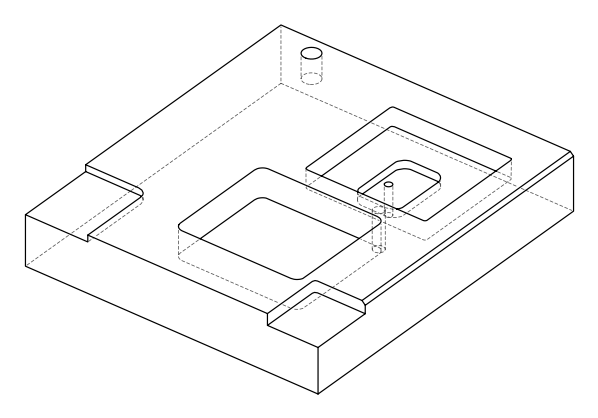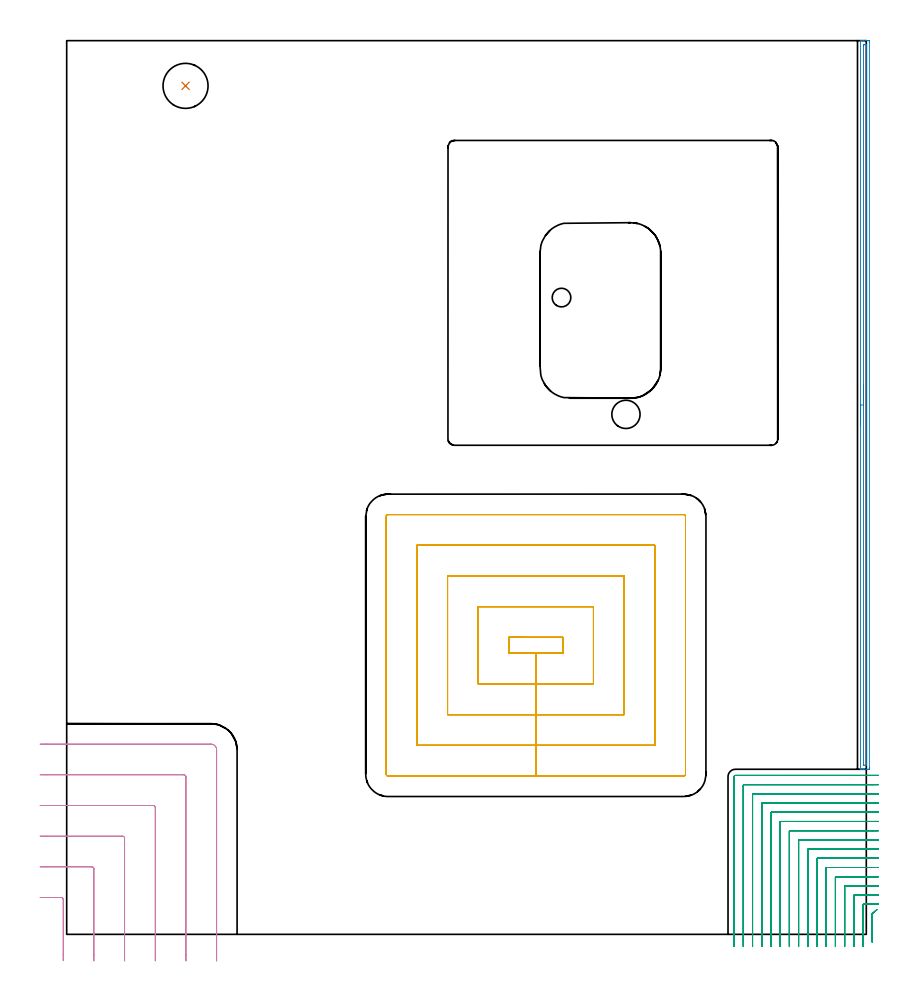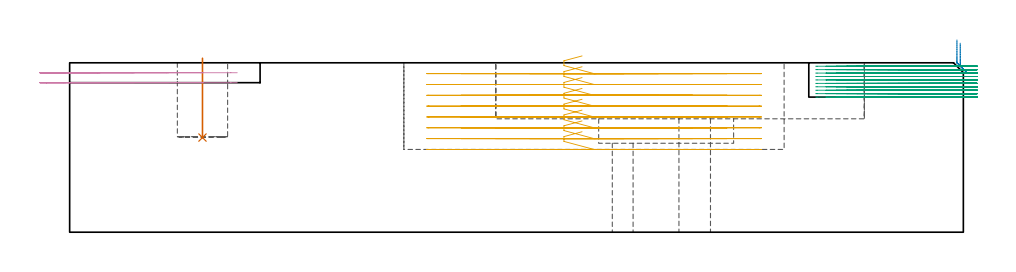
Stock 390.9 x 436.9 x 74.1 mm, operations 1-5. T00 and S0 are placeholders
(PLAN: 12 operations, 9 tool changes, 251.4 min)
(1 INDEXABLE_INSERT_DRILL_BLIND_HOLE_FROM_SOLID | STEP1POCKET | NXT0302_015 | 0.14 min | 12315 mm3)
(2 AREA_MILL | FG_CHAMFER_SURFACE | UGT0205_001 | 5.87 min | 3319 mm3)
(3 MILL_CORNER_NOTCH_RECTANGULAR | CORNER_NOTCH_RECTANGULAR | NXT0201_008 | Follow Part, ap 1.5, ae 75% | 31.2 min | 81769 mm3)
(4 MILL_CORNER_NOTCH_RECTANGULAR_1 | CORNER_NOTCH_RECTANGULAR_1 | UGT0201_094 | Follow Part, ap 5, ae 75% | 3.08 min | 74343 mm3)
(5 MILL_RECTANGULAR_POCKET | POCKET_RECTANGULAR_STRAIGHT | UGT0201_094 | Follow Part, ap 5, ae 75% | 26.62 min | 927743 mm3)
(6 MILL_RECTANGULAR_POCKET_1 | POCKET_RECTANGULAR_STRAIGHT_1 | NXT0201_008 | Follow Part, ap 1.5, ae 75% | 182.38 min | 588389 mm3)
(7 MILL_RECTANGULAR_POCKET_2 | POCKET_RECTANGULAR_STRAIGHT_2 | UGT0201_109 | Follow Part, ap 6.35, ae 75% | 1.42 min | 52169 mm3)
(8 SPOT_DRILL | STEP1HOLE | NXT0321_9005460120000 | 0.04 min | 45 mm3)
(9 SPOT_DRILL_1 | STEP1HOLE_1 | NXT0321_9005460120000 | 0.04 min | 7 mm3)
(10 DRILL_THROUGH_HOLE_INTO_CENTER | STEP1HOLE | NXT0301_055 | 0.23 min | 2705 mm3)
(11 DRILL_TO_ENLARGE_THROUGH_HOLE | STEP1HOLE | NXT0301_103 | 0.23 min | 4685 mm3)
(12 DRILL_THROUGH_HOLE_INTO_CENTER_1 | STEP1HOLE_1 | NXT0301_062 | 0.18 min | 2503 mm3)
(TOOL NXT0302_015 | Index. Insert Drill 22mm [880-D2200L25-03] | D22 PA176 FL66 Z2)
(TOOL UGT0205_001 | Chamfer Mill 20 x 3 x 45 deg. | D20 FL50 Z2)
(TOOL NXT0201_008 | ENDMILL 6mm [2P460-0600-NA 1630] | D6 FL26 Z6)
(TOOL UGT0201_094 | End mill 20 mm | D20 FL38 Z4)
(TOOL UGT0201_109 | End Mill 25.4 mm | D25.4 FL25 Z2)
(TOOL NXT0321_9005460120000 | NC Spot Drill, 142deg, 12mm, Carbide, Uncoated | D12 PA142 FL30 Z2)
(TOOL NXT0301_055 | Carbide Drill 8.4mm [860.1-0840-042A1-MM 2214] | D8.4 PA140 FL61 Z2)
(TOOL NXT0301_103 | Carbide Drill 13.8mm [860.1-1380-062A1-MM 2214] | D13.8 PA140 FL77 Z2)
(TOOL NXT0301_062 | Carbide Drill 9.1mm [860.1-0910-027A1-MM 2214] | D9.1 PA140 FL47 Z2)
(OP 1 INDEXABLE_INSERT_DRILL_BLIND_HOLE_FROM_SOLID)
G17 G21 G94 G90
T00 M6
G54
G17 G0 G90 X58.1 Y414.8 S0 M3
G43 Z84.1 H1
G94 G81 G98 Z41.4 F250. R76.1
G80
M5
M2
(OP 2 AREA_MILL)
G17 G21 G94 G90
T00 M6
G54
G17 G0 G90 X388.1 Y248.8 S1061 M3
G43 Z84.1 H0
G94 G1 Y248.838 Z83.228 F250.
Y248.952 Z82.363
Y249.141 Z81.512
Y249.403 Z80.68
Y249.737 Z79.874
Y250.14 Z79.1
Y250.608 Z78.364
Y251.14 Z77.672
Y251.729 Z77.029
Y252.372 Z76.44
Y253.064 Z75.908
Y253.8 Z75.44
Y254.574 Z75.037
Y255.38 Z74.703
Y256.212 Z74.441
Y257.064 Z74.252
Y257.928 Z74.138
Y258.8 Z74.1
Y436.719
X388.102 Y436.89 Z74.089
X388.258 Y436.898 Z73.935
X388.42 Y436.9 Z73.78
X388.662 Z73.537
X389.373 Z72.822
X390.605 Z71.592
X391.127 Z71.067
X391.744 Z70.452
X392.005 Y436.897 Z70.191
X392.392 Y436.89 Z69.804
X392.396 Y436.671 Z69.801
X392.4 Y436.272 Z69.8
X392.399 Y81.328 Z69.801
X392.396 Y80.929
X392.392 Y80.71 Z69.804
X392.005 Y80.7 Z70.191
X391.744 Z70.452
X391.127 Z71.067
X389.728 Z72.468
X389.373 Z72.822
X388.42 Z73.78
X388.258 Y80.702 Z73.934
X388.102 Y80.71 Z74.089
X388.1 Y80.881 Z74.1
Y258.8
X389.514 Z72.686
Y434.339
X389.516 Y434.484 Z72.684
X389.521 Y434.857 Z72.679
X389.529 Y434.89 Z72.671
X389.597 Y434.895 Z72.603
X389.706 Y434.899 Z72.494
X389.842 Y434.9 Z72.358
X390.719 Z71.481
X390.913 Y434.898 Z71.287
X390.948 Y434.895 Z71.252
X390.979 Y434.89 Z71.221
X390.981 Y434.844 Z71.219
X390.985 Y434.629 Z71.215
Y83.261
X390.984 Y83.116 Z71.216
X390.979 Y82.743 Z71.221
X390.971 Y82.71 Z71.229
X390.903 Y82.705 Z71.297
X390.794 Y82.701 Z71.406
X390.658 Y82.7 Z71.542
X389.781 Z72.419
X389.587 Y82.702 Z72.613
X389.552 Y82.705 Z72.648
X389.521 Y82.71 Z72.679
X389.519 Y82.756 Z72.681
X389.515 Y82.971 Z72.685
X389.514 Y258.8 Z72.686
Y259.672 Z72.724
Y260.536 Z72.838
Y261.388 Z73.027
Y262.22 Z73.289
Y263.026 Z73.623
Y263.8 Z74.026
Y264.536 Z74.494
Y265.228 Z75.025
Y265.871 Z75.615
Y266.46 Z76.258
Y266.992 Z76.95
Y267.46 Z77.686
Y267.863 Z78.46
Y268.197 Z79.266
Y268.459 Z80.098
Y268.648 Z80.949
Y268.762 Z81.814
Y268.8 Z82.686
G0 Z84.1
M5
M2
(OP 3 MILL_CORNER_NOTCH_RECTANGULAR)
G17 G21 G94 G90
T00 M6
G54
G17 G0 G90 X396.136 Y12.124 S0 M3
G43 Z84.1 H1
Z72.6
G94 G1 X393.9 Y10.125 F250.
G3 X393.8 Y9.906 R0.3 F500.
G1 Y-0.768
Y-3.768 F250.
G0 Z84.1
X396.9 Y14.709
Z72.6
G1 X393.9 Y14.7
X393.722 F500.
X389.596
G3 X389.3 Y14.404 R0.3
G1 Y-3.
Y-6. F250.
G0 Z84.1
X396.9 Y19.209
Z72.6
G1 X393.9 Y19.2
X393.722 F500.
X385.096
G3 X384.8 Y18.904 R0.3
G1 Y-3.
Y-6. F250.
G0 Z84.1
X396.9 Y23.71
Z72.6
G1 X393.9 Y23.7
X393.722 F500.
X380.596
G3 X380.3 Y23.404 R0.3
G1 Y-3.
Y-6. F250.
G0 Z84.1
X396.9 Y28.211
Z72.6
G1 X393.9 Y28.2
X393.722 F500.
X376.096
G3 X375.8 Y27.904 R0.3
G1 Y-3.
Y-6. F250.
G0 Z84.1
X396.9 Y32.712
Z72.6
G1 X393.9 Y32.7
X393.722 F500.
X371.596
G3 X371.3 Y32.404 R0.3
G1 Y-3.
Y-6. F250.
G0 Z84.1
X396.9 Y37.214
Z72.6
G1 X393.9 Y37.2
X393.722 F500.
X367.096
G3 X366.8 Y36.904 R0.3
G1 Y-3.
Y-6. F250.
G0 Z84.1
X396.9 Y41.715
Z72.6
G1 X393.9 Y41.7
X393.722 F500.
X362.596
G3 X362.3 Y41.404 R0.3
G1 Y-3.
Y-6. F250.
G0 Z84.1
X396.9 Y46.217
Z72.6
G1 X393.9 Y46.201
X393.722 Y46.2 F500.
X358.097
G3 X357.8 Y45.903 R0.3
G1 Y-3.
Y-6. F250.
G0 Z84.1
X396.9 Y50.72
Z72.6
G1 X393.9 Y50.701
X393.722 Y50.7 F500.
X353.597
G3 X353.3 Y50.403 R0.3
G1 Y-3.
Y-6. F250.
G0 Z84.1
X396.9 Y55.224
Z72.6
G1 X393.9 Y55.201
X393.722 Y55.2 F500.
X349.097
G3 X348.8 Y54.903 R0.3
G1 Y-3.
Y-6. F250.
G0 Z84.1
X396.9 Y59.731
Z72.6
G1 X393.9 Y59.701
X393.722 Y59.7 F500.
X344.597
G3 X344.3 Y59.403 R0.3
G1 Y-3.
Y-6. F250.
G0 Z84.1
X396.9 Y64.241
Z72.6
G1 X393.9 Y64.201
X393.722 Y64.2 F500.
X340.097
G3 X339.8 Y63.903 R0.3
G1 Y-3.
Y-6. F250.
G0 Z84.1
X396.899 Y68.761
Z72.6
G1 X393.9 Y68.702
X393.722 Y68.7 F500.
X335.597
G3 X335.3 Y68.403 R0.3
G1 Y-3.
Y-6. F250.
G0 Z84.1
X396.898 Y73.322
Z72.6
G1 X393.9 Y73.204
X393.722 Y73.2 F500.
X331.097
G3 X330.8 Y72.903 R0.3
G1 Y-3.
Y-6. F250.
G0 Z84.1
X396.722 Y77.7
Z72.6
G1 X393.722
X326.9 F500.
G3 X326.3 Y77.1 R0.6
G1 Y-3.
Y-6. F250.
G0 Z84.1
X396.136 Y12.124
Z71.1
G1 X393.9 Y10.124
G3 X393.8 Y9.905 R0.3 F500.
G1 Y-0.768
Y-3.768 F250.
G0 Z84.1
X396.9 Y14.7
Z71.1
G1 X393.9
X389.596 F500.
G3 X389.3 Y14.404 R0.3
G1 Y-3.
Y-6. F250.
G0 Z84.1
X396.9 Y19.2
Z71.1
G1 X393.9
X385.096 F500.
G3 X384.8 Y18.904 R0.3
G1 Y-3.
Y-6. F250.
G0 Z84.1
X396.9 Y23.7
Z71.1
G1 X393.9
X380.596 F500.
G3 X380.3 Y23.404 R0.3
G1 Y-3.
Y-6. F250.
G0 Z84.1
X396.9 Y28.2
Z71.1
G1 X393.9
X376.096 F500.
G3 X375.8 Y27.904 R0.3
G1 Y-3.
Y-6. F250.
G0 Z84.1
X396.9 Y32.7
Z71.1
G1 X393.9
X371.596 F500.
G3 X371.3 Y32.404 R0.3
G1 Y-3.
Y-6. F250.
G0 Z84.1
X396.9 Y37.2
Z71.1
G1 X393.9
X367.096 F500.
G3 X366.8 Y36.904 R0.3
G1 Y-3.
Y-6. F250.
G0 Z84.1
X396.9 Y41.7
Z71.1
G1 X393.9
X362.596 F500.
G3 X362.3 Y41.404 R0.3
G1 Y-3.
Y-6. F250.
G0 Z84.1
X396.9 Y46.2
Z71.1
G1 X393.9
X358.097 F500.
G3 X357.8 Y45.903 R0.3
G1 Y-3.
Y-6. F250.
G0 Z84.1
X396.9 Y50.7
Z71.1
G1 X393.9
X353.597 F500.
G3 X353.3 Y50.403 R0.3
G1 Y-3.
Y-6. F250.
G0 Z84.1
X396.9 Y55.2
Z71.1
G1 X393.9
X349.097 F500.
G3 X348.8 Y54.903 R0.3
G1 Y-3.
Y-6. F250.
G0 Z84.1
X396.9 Y59.7
Z71.1
G1 X393.9
X344.597 F500.
G3 X344.3 Y59.403 R0.3
G1 Y-3.
Y-6. F250.
G0 Z84.1
X396.9 Y64.2
Z71.1
G1 X393.9
X340.097 F500.
G3 X339.8 Y63.903 R0.3
G1 Y-3.
Y-6. F250.
G0 Z84.1
X396.9 Y68.7
Z71.1
G1 X393.9
X335.597 F500.
G3 X335.3 Y68.403 R0.3
G1 Y-3.
Y-6. F250.
G0 Z84.1
X396.9 Y73.2
Z71.1
G1 X393.9
X331.097 F500.
G3 X330.8 Y72.903 R0.3
G1 Y-3.
Y-6. F250.
G0 Z84.1
X396.9 Y77.7
Z71.1
G1 X393.9
X326.9 F500.
G3 X326.3 Y77.1 R0.6
G1 Y-3.
Y-6. F250.
G0 Z84.1
X396.136 Y12.124
Z69.6
G1 X393.9 Y10.124
G3 X393.8 Y9.905 R0.3 F500.
G1 Y-0.768
Y-3.768 F250.
G0 Z84.1
X396.9 Y14.7
Z69.6
G1 X393.9
X389.596 F500.
G3 X389.3 Y14.404 R0.3
G1 Y-3.
Y-6. F250.
G0 Z84.1
X396.9 Y19.2
Z69.6
G1 X393.9
X385.096 F500.
G3 X384.8 Y18.904 R0.3
G1 Y-3.
Y-6. F250.
G0 Z84.1
X396.9 Y23.7
Z69.6
G1 X393.9
X380.596 F500.
G3 X380.3 Y23.404 R0.3
G1 Y-3.
Y-6. F250.
G0 Z84.1
X396.9 Y28.2
Z69.6
G1 X393.9
X376.096 F500.
G3 X375.8 Y27.904 R0.3
G1 Y-3.
Y-6. F250.
G0 Z84.1
X396.9 Y32.7
Z69.6
G1 X393.9
X371.596 F500.
G3 X371.3 Y32.404 R0.3
G1 Y-3.
Y-6. F250.
G0 Z84.1
X396.9 Y37.2
Z69.6
G1 X393.9
X367.096 F500.
G3 X366.8 Y36.904 R0.3
G1 Y-3.
Y-6. F250.
G0 Z84.1
X396.9 Y41.7
Z69.6
G1 X393.9
X362.596 F500.
G3 X362.3 Y41.404 R0.3
G1 Y-3.
Y-6. F250.
G0 Z84.1
X396.9 Y46.2
Z69.6
G1 X393.9
X358.097 F500.
G3 X357.8 Y45.903 R0.3
G1 Y-3.
Y-6. F250.
G0 Z84.1
X396.9 Y50.7
Z69.6
G1 X393.9
X353.597 F500.
G3 X353.3 Y50.403 R0.3
G1 Y-3.
Y-6. F250.
G0 Z84.1
X396.9 Y55.2
Z69.6
G1 X393.9
X349.097 F500.
G3 X348.8 Y54.903 R0.3
G1 Y-3.
Y-6. F250.
G0 Z84.1
X396.9 Y59.7
Z69.6
G1 X393.9
X344.597 F500.
G3 X344.3 Y59.403 R0.3
G1 Y-3.
Y-6. F250.
G0 Z84.1
X396.9 Y64.2
Z69.6
G1 X393.9
X340.097 F500.
G3 X339.8 Y63.903 R0.3
G1 Y-3.
Y-6. F250.
G0 Z84.1
X396.9 Y68.7
Z69.6
G1 X393.9
X335.597 F500.
G3 X335.3 Y68.403 R0.3
G1 Y-3.
Y-6. F250.
G0 Z84.1
X396.9 Y73.2
Z69.6
G1 X393.9
X331.097 F500.
G3 X330.8 Y72.903 R0.3
G1 Y-3.
Y-6. F250.
G0 Z84.1
X396.9 Y77.7
Z69.6
G1 X393.9
X326.9 F500.
G3 X326.3 Y77.1 R0.6
G1 Y-3.
Y-6. F250.
G0 Z84.1
X396.136 Y12.124
Z68.1
G1 X393.9 Y10.124
G3 X393.8 Y9.905 R0.3 F500.
G1 Y-0.768
Y-3.768 F250.
G0 Z84.1
X396.9 Y14.7
Z68.1
G1 X393.9
X389.596 F500.
G3 X389.3 Y14.404 R0.3
G1 Y-3.
Y-6. F250.
G0 Z84.1
X396.9 Y19.2
Z68.1
G1 X393.9
X385.096 F500.
G3 X384.8 Y18.904 R0.3
G1 Y-3.
Y-6. F250.
G0 Z84.1
X396.9 Y23.7
Z68.1
G1 X393.9
X380.596 F500.
G3 X380.3 Y23.404 R0.3
G1 Y-3.
Y-6. F250.
G0 Z84.1
X396.9 Y28.2
Z68.1
G1 X393.9
X376.096 F500.
G3 X375.8 Y27.904 R0.3
G1 Y-3.
Y-6. F250.
G0 Z84.1
X396.9 Y32.7
Z68.1
G1 X393.9
X371.596 F500.
G3 X371.3 Y32.404 R0.3
G1 Y-3.
Y-6. F250.
G0 Z84.1
X396.9 Y37.2
Z68.1
G1 X393.9
X367.096 F500.
G3 X366.8 Y36.904 R0.3
G1 Y-3.
Y-6. F250.
G0 Z84.1
X396.9 Y41.7
Z68.1
G1 X393.9
X362.596 F500.
G3 X362.3 Y41.404 R0.3
G1 Y-3.
Y-6. F250.
G0 Z84.1
X396.9 Y46.2
Z68.1
G1 X393.9
X358.097 F500.
G3 X357.8 Y45.903 R0.3
G1 Y-3.
Y-6. F250.
G0 Z84.1
X396.9 Y50.7
Z68.1
G1 X393.9
X353.597 F500.
G3 X353.3 Y50.403 R0.3
G1 Y-3.
Y-6. F250.
G0 Z84.1
X396.9 Y55.2
Z68.1
G1 X393.9
X349.097 F500.
G3 X348.8 Y54.903 R0.3
G1 Y-3.
Y-6. F250.
G0 Z84.1
X396.9 Y59.7
Z68.1
G1 X393.9
X344.597 F500.
G3 X344.3 Y59.403 R0.3
G1 Y-3.
Y-6. F250.
G0 Z84.1
X396.9 Y64.2
Z68.1
G1 X393.9
X340.097 F500.
G3 X339.8 Y63.903 R0.3
G1 Y-3.
Y-6. F250.
G0 Z84.1
X396.9 Y68.7
Z68.1
G1 X393.9
X335.597 F500.
G3 X335.3 Y68.403 R0.3
G1 Y-3.
Y-6. F250.
G0 Z84.1
X396.9 Y73.2
Z68.1
G1 X393.9
X331.097 F500.
G3 X330.8 Y72.903 R0.3
G1 Y-3.
Y-6. F250.
G0 Z84.1
X396.9 Y77.7
Z68.1
G1 X393.9
X326.9 F500.
G3 X326.3 Y77.1 R0.6
G1 Y-3.
Y-6. F250.
G0 Z84.1
X396.136 Y12.124
Z66.6
G1 X393.9 Y10.124
G3 X393.8 Y9.905 R0.3 F500.
G1 Y-0.768
Y-3.768 F250.
G0 Z84.1
X396.9 Y14.7
Z66.6
G1 X393.9
X389.596 F500.
G3 X389.3 Y14.404 R0.3
G1 Y-3.
Y-6. F250.
G0 Z84.1
X396.9 Y19.2
Z66.6
G1 X393.9
X385.096 F500.
G3 X384.8 Y18.904 R0.3
G1 Y-3.
Y-6. F250.
G0 Z84.1
X396.9 Y23.7
Z66.6
G1 X393.9
X380.596 F500.
G3 X380.3 Y23.404 R0.3
G1 Y-3.
Y-6. F250.
G0 Z84.1
X396.9 Y28.2
Z66.6
G1 X393.9
X376.096 F500.
G3 X375.8 Y27.904 R0.3
G1 Y-3.
Y-6. F250.
G0 Z84.1
X396.9 Y32.7
Z66.6
G1 X393.9
X371.596 F500.
G3 X371.3 Y32.404 R0.3
G1 Y-3.
Y-6. F250.
G0 Z84.1
X396.9 Y37.2
Z66.6
G1 X393.9
X367.096 F500.
G3 X366.8 Y36.904 R0.3
G1 Y-3.
Y-6. F250.
G0 Z84.1
X396.9 Y41.7
Z66.6
G1 X393.9
X362.596 F500.
G3 X362.3 Y41.404 R0.3
G1 Y-3.
Y-6. F250.
G0 Z84.1
X396.9 Y46.2
Z66.6
G1 X393.9
X358.097 F500.
G3 X357.8 Y45.903 R0.3
G1 Y-3.
Y-6. F250.
G0 Z84.1
X396.9 Y50.7
Z66.6
G1 X393.9
X353.597 F500.
G3 X353.3 Y50.403 R0.3
G1 Y-3.
Y-6. F250.
G0 Z84.1
X396.9 Y55.2
Z66.6
G1 X393.9
X349.097 F500.
G3 X348.8 Y54.903 R0.3
G1 Y-3.
Y-6. F250.
G0 Z84.1
X396.9 Y59.7
Z66.6
G1 X393.9
X344.597 F500.
G3 X344.3 Y59.403 R0.3
G1 Y-3.
Y-6. F250.
G0 Z84.1
X396.9 Y64.2
Z66.6
G1 X393.9
X340.097 F500.
G3 X339.8 Y63.903 R0.3
G1 Y-3.
Y-6. F250.
G0 Z84.1
X396.9 Y68.7
Z66.6
G1 X393.9
X335.597 F500.
G3 X335.3 Y68.403 R0.3
G1 Y-3.
Y-6. F250.
G0 Z84.1
X396.9 Y73.2
Z66.6
G1 X393.9
X331.097 F500.
G3 X330.8 Y72.903 R0.3
G1 Y-3.
Y-6. F250.
G0 Z84.1
X396.9 Y77.7
Z66.6
G1 X393.9
X326.9 F500.
G3 X326.3 Y77.1 R0.6
G1 Y-3.
Y-6. F250.
G0 Z84.1
X396.136 Y12.124
Z65.1
G1 X393.9 Y10.124
G3 X393.8 Y9.905 R0.3 F500.
G1 Y-0.768
Y-3.768 F250.
G0 Z84.1
X396.9 Y14.7
Z65.1
G1 X393.9
X389.596 F500.
G3 X389.3 Y14.404 R0.3
G1 Y-3.
Y-6. F250.
G0 Z84.1
X396.9 Y19.2
Z65.1
G1 X393.9
X385.096 F500.
G3 X384.8 Y18.904 R0.3
G1 Y-3.
Y-6. F250.
G0 Z84.1
X396.9 Y23.7
Z65.1
G1 X393.9
X380.596 F500.
G3 X380.3 Y23.404 R0.3
G1 Y-3.
Y-6. F250.
G0 Z84.1
X396.9 Y28.2
Z65.1
G1 X393.9
X376.096 F500.
G3 X375.8 Y27.904 R0.3
G1 Y-3.
Y-6. F250.
G0 Z84.1
X396.9 Y32.7
Z65.1
G1 X393.9
X371.596 F500.
G3 X371.3 Y32.404 R0.3
G1 Y-3.
Y-6. F250.
G0 Z84.1
X396.9 Y37.2
Z65.1
G1 X393.9
X367.096 F500.
G3 X366.8 Y36.904 R0.3
G1 Y-3.
Y-6. F250.
G0 Z84.1
X396.9 Y41.7
Z65.1
G1 X393.9
X362.596 F500.
G3 X362.3 Y41.404 R0.3
G1 Y-3.
Y-6. F250.
G0 Z84.1
X396.9 Y46.2
Z65.1
G1 X393.9
X358.097 F500.
G3 X357.8 Y45.903 R0.3
G1 Y-3.
Y-6. F250.
G0 Z84.1
X396.9 Y50.7
Z65.1
G1 X393.9
X353.597 F500.
G3 X353.3 Y50.403 R0.3
G1 Y-3.
Y-6. F250.
G0 Z84.1
X396.9 Y55.2
Z65.1
G1 X393.9
X349.097 F500.
G3 X348.8 Y54.903 R0.3
G1 Y-3.
Y-6. F250.
G0 Z84.1
X396.9 Y59.7
Z65.1
G1 X393.9
X344.597 F500.
G3 X344.3 Y59.403 R0.3
G1 Y-3.
Y-6. F250.
G0 Z84.1
X396.9 Y64.2
Z65.1
G1 X393.9
X340.097 F500.
G3 X339.8 Y63.903 R0.3
G1 Y-3.
Y-6. F250.
G0 Z84.1
X396.9 Y68.7
Z65.1
G1 X393.9
X335.597 F500.
G3 X335.3 Y68.403 R0.3
G1 Y-3.
Y-6. F250.
G0 Z84.1
X396.9 Y73.2
Z65.1
G1 X393.9
X331.097 F500.
G3 X330.8 Y72.903 R0.3
G1 Y-3.
Y-6. F250.
G0 Z84.1
X396.9 Y77.7
Z65.1
G1 X393.9
X326.9 F500.
G3 X326.3 Y77.1 R0.6
G1 Y-3.
Y-6. F250.
G0 Z84.1
X396.136 Y12.124
Z63.6
G1 X393.9 Y10.124
G3 X393.8 Y9.905 R0.3 F500.
G1 Y-0.768
Y-3.768 F250.
G0 Z84.1
X396.9 Y14.7
Z63.6
G1 X393.9
X389.596 F500.
G3 X389.3 Y14.404 R0.3
G1 Y-3.
Y-6. F250.
G0 Z84.1
X396.9 Y19.2
Z63.6
G1 X393.9
X385.096 F500.
G3 X384.8 Y18.904 R0.3
G1 Y-3.
Y-6. F250.
G0 Z84.1
X396.9 Y23.7
Z63.6
G1 X393.9
X380.596 F500.
G3 X380.3 Y23.404 R0.3
G1 Y-3.
Y-6. F250.
G0 Z84.1
X396.9 Y28.2
Z63.6
G1 X393.9
X376.096 F500.
G3 X375.8 Y27.904 R0.3
G1 Y-3.
Y-6. F250.
G0 Z84.1
X396.9 Y32.7
Z63.6
G1 X393.9
X371.596 F500.
G3 X371.3 Y32.404 R0.3
G1 Y-3.
Y-6. F250.
G0 Z84.1
X396.9 Y37.2
Z63.6
G1 X393.9
X367.096 F500.
G3 X366.8 Y36.904 R0.3
G1 Y-3.
Y-6. F250.
G0 Z84.1
X396.9 Y41.7
Z63.6
G1 X393.9
X362.596 F500.
G3 X362.3 Y41.404 R0.3
G1 Y-3.
Y-6. F250.
G0 Z84.1
X396.9 Y46.2
Z63.6
G1 X393.9
X358.097 F500.
G3 X357.8 Y45.903 R0.3
G1 Y-3.
Y-6. F250.
G0 Z84.1
X396.9 Y50.7
Z63.6
G1 X393.9
X353.597 F500.
G3 X353.3 Y50.403 R0.3
G1 Y-3.
Y-6. F250.
G0 Z84.1
X396.9 Y55.2
Z63.6
G1 X393.9
X349.097 F500.
G3 X348.8 Y54.903 R0.3
G1 Y-3.
Y-6. F250.
G0 Z84.1
X396.9 Y59.7
Z63.6
G1 X393.9
X344.597 F500.
G3 X344.3 Y59.403 R0.3
G1 Y-3.
Y-6. F250.
G0 Z84.1
X396.9 Y64.2
Z63.6
G1 X393.9
X340.097 F500.
G3 X339.8 Y63.903 R0.3
G1 Y-3.
Y-6. F250.
G0 Z84.1
X396.9 Y68.7
Z63.6
G1 X393.9
X335.597 F500.
G3 X335.3 Y68.403 R0.3
G1 Y-3.
Y-6. F250.
G0 Z84.1
X396.9 Y73.2
Z63.6
G1 X393.9
X331.097 F500.
G3 X330.8 Y72.903 R0.3
G1 Y-3.
Y-6. F250.
G0 Z84.1
X396.9 Y77.7
Z63.6
G1 X393.9
X326.9 F500.
G3 X326.3 Y77.1 R0.6
G1 Y-3.
Y-6. F250.
G0 Z84.1
X396.136 Y12.124
Z62.1
G1 X393.9 Y10.124
G3 X393.8 Y9.905 R0.3 F500.
G1 Y-0.768
Y-3.768 F250.
G0 Z84.1
X396.9 Y14.7
Z62.1
G1 X393.9
X389.596 F500.
G3 X389.3 Y14.404 R0.3
G1 Y-3.
Y-6. F250.
G0 Z84.1
X396.9 Y19.2
Z62.1
G1 X393.9
X385.096 F500.
G3 X384.8 Y18.904 R0.3
G1 Y-3.
Y-6. F250.
G0 Z84.1
X396.9 Y23.7
Z62.1
G1 X393.9
X380.596 F500.
G3 X380.3 Y23.404 R0.3
G1 Y-3.
Y-6. F250.
G0 Z84.1
X396.9 Y28.2
Z62.1
G1 X393.9
X376.096 F500.
G3 X375.8 Y27.904 R0.3
G1 Y-3.
Y-6. F250.
G0 Z84.1
X396.9 Y32.7
Z62.1
G1 X393.9
X371.596 F500.
G3 X371.3 Y32.404 R0.3
G1 Y-3.
Y-6. F250.
G0 Z84.1
X396.9 Y37.2
Z62.1
G1 X393.9
X367.096 F500.
G3 X366.8 Y36.904 R0.3
G1 Y-3.
Y-6. F250.
G0 Z84.1
X396.9 Y41.7
Z62.1
G1 X393.9
X362.596 F500.
G3 X362.3 Y41.404 R0.3
G1 Y-3.
Y-6. F250.
G0 Z84.1
X396.9 Y46.2
Z62.1
G1 X393.9
X358.097 F500.
G3 X357.8 Y45.903 R0.3
G1 Y-3.
Y-6. F250.
G0 Z84.1
X396.9 Y50.7
Z62.1
G1 X393.9
X353.597 F500.
G3 X353.3 Y50.403 R0.3
G1 Y-3.
Y-6. F250.
G0 Z84.1
X396.9 Y55.2
Z62.1
G1 X393.9
X349.097 F500.
G3 X348.8 Y54.903 R0.3
G1 Y-3.
Y-6. F250.
G0 Z84.1
X396.9 Y59.7
Z62.1
G1 X393.9
X344.597 F500.
G3 X344.3 Y59.403 R0.3
G1 Y-3.
Y-6. F250.
G0 Z84.1
X396.9 Y64.2
Z62.1
G1 X393.9
X340.097 F500.
G3 X339.8 Y63.903 R0.3
G1 Y-3.
Y-6. F250.
G0 Z84.1
X396.9 Y68.7
Z62.1
G1 X393.9
X335.597 F500.
G3 X335.3 Y68.403 R0.3
G1 Y-3.
Y-6. F250.
G0 Z84.1
X396.9 Y73.2
Z62.1
G1 X393.9
X331.097 F500.
G3 X330.8 Y72.903 R0.3
G1 Y-3.
Y-6. F250.
G0 Z84.1
X396.9 Y77.7
Z62.1
G1 X393.9
X326.9 F500.
G3 X326.3 Y77.1 R0.6
G1 Y-3.
Y-6. F250.
G0 Z84.1
X396.136 Y12.124
Z60.6
G1 X393.9 Y10.124
G3 X393.8 Y9.905 R0.3 F500.
G1 Y-0.768
Y-3.768 F250.
G0 Z84.1
X396.9 Y14.7
Z60.6
G1 X393.9
X389.596 F500.
G3 X389.3 Y14.404 R0.3
G1 Y-3.
Y-6. F250.
G0 Z84.1
X396.9 Y19.2
Z60.6
G1 X393.9
X385.096 F500.
G3 X384.8 Y18.904 R0.3
G1 Y-3.
Y-6. F250.
G0 Z84.1
X396.9 Y23.7
Z60.6
G1 X393.9
X380.596 F500.
G3 X380.3 Y23.404 R0.3
G1 Y-3.
Y-6. F250.
G0 Z84.1
X396.9 Y28.2
Z60.6
G1 X393.9
X376.096 F500.
G3 X375.8 Y27.904 R0.3
G1 Y-3.
Y-6. F250.
G0 Z84.1
X396.9 Y32.7
Z60.6
G1 X393.9
X371.596 F500.
G3 X371.3 Y32.404 R0.3
G1 Y-3.
Y-6. F250.
G0 Z84.1
X396.9 Y37.2
Z60.6
G1 X393.9
X367.096 F500.
G3 X366.8 Y36.904 R0.3
G1 Y-3.
Y-6. F250.
G0 Z84.1
X396.9 Y41.7
Z60.6
G1 X393.9
X362.596 F500.
G3 X362.3 Y41.404 R0.3
G1 Y-3.
Y-6. F250.
G0 Z84.1
X396.9 Y46.2
Z60.6
G1 X393.9
X358.097 F500.
G3 X357.8 Y45.903 R0.3
G1 Y-3.
Y-6. F250.
G0 Z84.1
X396.9 Y50.7
Z60.6
G1 X393.9
X353.597 F500.
G3 X353.3 Y50.403 R0.3
G1 Y-3.
Y-6. F250.
G0 Z84.1
X396.9 Y55.2
Z60.6
G1 X393.9
X349.097 F500.
G3 X348.8 Y54.903 R0.3
G1 Y-3.
Y-6. F250.
G0 Z84.1
X396.9 Y59.7
Z60.6
G1 X393.9
X344.597 F500.
G3 X344.3 Y59.403 R0.3
G1 Y-3.
Y-6. F250.
G0 Z84.1
X396.9 Y64.2
Z60.6
G1 X393.9
X340.097 F500.
G3 X339.8 Y63.903 R0.3
G1 Y-3.
Y-6. F250.
G0 Z84.1
X396.9 Y68.7
Z60.6
G1 X393.9
X335.597 F500.
G3 X335.3 Y68.403 R0.3
G1 Y-3.
Y-6. F250.
G0 Z84.1
X396.9 Y73.2
Z60.6
G1 X393.9
X331.097 F500.
G3 X330.8 Y72.903 R0.3
G1 Y-3.
Y-6. F250.
G0 Z84.1
X396.9 Y77.7
Z60.6
G1 X393.9
X326.9 F500.
G3 X326.3 Y77.1 R0.6
G1 Y-3.
Y-6. F250.
G0 Z84.1
X396.136 Y12.124
Z59.1
G1 X393.9 Y10.124
G3 X393.8 Y9.905 R0.3 F500.
G1 Y-0.768
Y-3.768 F250.
G0 Z84.1
X396.9 Y14.7
Z59.1
G1 X393.9
X389.596 F500.
G3 X389.3 Y14.404 R0.3
G1 Y-3.
Y-6. F250.
G0 Z84.1
X396.9 Y19.2
Z59.1
G1 X393.9
X385.096 F500.
G3 X384.8 Y18.904 R0.3
G1 Y-3.
Y-6. F250.
G0 Z84.1
X396.9 Y23.7
Z59.1
G1 X393.9
X380.596 F500.
G3 X380.3 Y23.404 R0.3
G1 Y-3.
Y-6. F250.
G0 Z84.1
X396.9 Y28.2
Z59.1
G1 X393.9
X376.096 F500.
G3 X375.8 Y27.904 R0.3
G1 Y-3.
Y-6. F250.
G0 Z84.1
X396.9 Y32.7
Z59.1
G1 X393.9
X371.596 F500.
G3 X371.3 Y32.404 R0.3
G1 Y-3.
Y-6. F250.
G0 Z84.1
X396.9 Y37.2
Z59.1
G1 X393.9
X367.096 F500.
G3 X366.8 Y36.904 R0.3
G1 Y-3.
Y-6. F250.
G0 Z84.1
X396.9 Y41.7
Z59.1
G1 X393.9
X362.596 F500.
G3 X362.3 Y41.404 R0.3
G1 Y-3.
Y-6. F250.
G0 Z84.1
X396.9 Y46.2
Z59.1
G1 X393.9
X358.097 F500.
G3 X357.8 Y45.903 R0.3
G1 Y-3.
Y-6. F250.
G0 Z84.1
X396.9 Y50.7
Z59.1
G1 X393.9
X353.597 F500.
G3 X353.3 Y50.403 R0.3
G1 Y-3.
Y-6. F250.
G0 Z84.1
X396.9 Y55.2
Z59.1
G1 X393.9
X349.097 F500.
G3 X348.8 Y54.903 R0.3
G1 Y-3.
Y-6. F250.
G0 Z84.1
X396.9 Y59.7
Z59.1
G1 X393.9
X344.597 F500.
G3 X344.3 Y59.403 R0.3
G1 Y-3.
Y-6. F250.
G0 Z84.1
X396.9 Y64.2
Z59.1
G1 X393.9
X340.097 F500.
G3 X339.8 Y63.903 R0.3
G1 Y-3.
Y-6. F250.
G0 Z84.1
X396.9 Y68.7
Z59.1
G1 X393.9
X335.597 F500.
G3 X335.3 Y68.403 R0.3
G1 Y-3.
Y-6. F250.
G0 Z84.1
X396.9 Y73.2
Z59.1
G1 X393.9
X331.097 F500.
G3 X330.8 Y72.903 R0.3
G1 Y-3.
Y-6. F250.
G0 Z84.1
X396.9 Y77.7
Z59.1
G1 X393.9
X326.9 F500.
G3 X326.3 Y77.1 R0.6
G1 Y-3.
Y-6. F250.
G0 Z84.1
M5
M2
(OP 4 MILL_CORNER_NOTCH_RECTANGULAR_1)
G17 G21 G94 G90
T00 M6
G54
G17 G0 G90 X-1.7 Y-12.854 S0 M3
G43 Z84.1 H0
Z69.75
G94 G1 Y-9.854 F250.
Y17.006 F500.
G3 X-2.694 Y18. R1.
G1 X-10.
X-13. F250.
G0 Z84.1
X13.3 Y-13.
Z69.75
G1 Y-10.
Y32.006 F500.
G3 X12.306 Y33. R1.
G1 X-10.
X-13. F250.
G0 Z84.1
X28.3 Y-13.
Z69.75
G1 Y-10.
Y47.006 F500.
G3 X27.306 Y48. R1.
G1 X-10.
X-13. F250.
G0 Z84.1
X43.3 Y-13.
Z69.75
G1 Y-10.
Y62.005 F500.
G3 X42.305 Y63. R1.
G1 X-10.
X-13. F250.
G0 Z84.1
X58.3 Y-13.
Z69.75
G1 Y-10.
Y77.005 F500.
G3 X57.305 Y78. R1.
G1 X-10.
X-13. F250.
G0 Z84.1
X73.3 Y-13.
Z69.75
G1 Y-10.
Y90.2 F500.
G3 X70.5 Y93. R2.8
G1 X-10.
X-13. F250.
G0 Z84.1
X-1.7 Y-12.854
Z65.4
G1 Y-9.854
Y17.006 F500.
G3 X-2.694 Y18. R1.
G1 X-10.
X-13. F250.
G0 Z84.1
X13.3 Y-13.
Z65.4
G1 Y-10.
Y32.006 F500.
G3 X12.306 Y33. R1.
G1 X-10.
X-13. F250.
G0 Z84.1
X28.3 Y-13.
Z65.4
G1 Y-10.
Y47.006 F500.
G3 X27.306 Y48. R1.
G1 X-10.
X-13. F250.
G0 Z84.1
X43.3 Y-13.
Z65.4
G1 Y-10.
Y62.005 F500.
G3 X42.305 Y63. R1.
G1 X-10.
X-13. F250.
G0 Z84.1
X58.3 Y-13.
Z65.4
G1 Y-10.
Y77.005 F500.
G3 X57.305 Y78. R1.
G1 X-10.
X-13. F250.
G0 Z84.1
X73.3 Y-13.
Z65.4
G1 Y-10.
Y90.2 F500.
G3 X70.5 Y93. R2.8
G1 X-10.
X-13. F250.
G0 Z84.1
M5
M2
(OP 5 MILL_RECTANGULAR_POCKET)
G17 G21 G94 G90
T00 M6
G54
G17 G0 G90 X224.127 Y145.2 S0 M3
G43 Z84.1 H0
Z77.1
G94 G1 X216.2 Z74.976 F250.
Y137.4 Z72.886
X229.35 Z69.362
X242.5 F500.
Y145.2
X216.2
Y137.4
X229.35
Y122.4
X257.5
Y160.2
X201.2
Y122.4
X229.35
Y107.4
X272.5
Y175.2
X186.2
Y107.4
X229.35
Y92.4
X287.5
Y190.2
X171.2
Y92.4
X229.35
Y77.4
X301.6
G3 X302.5 Y78.3 R0.9
G1 Y204.3
G3 X301.6 Y205.2 R0.9
G1 X157.1
G3 X156.2 Y204.3 R0.9
G1 Y78.3
G3 X157.1 Y77.4 R0.9
G1 X229.35
X230.35
G0 X224.127 Y145.2 Z72.362
G1 X216.2 Z70.238 F250.
Y137.4 Z68.148
X229.35 Z64.625
X242.5 F500.
Y145.2
X216.2
Y137.4
X229.35
Y122.4
X257.5
Y160.2
X201.2
Y122.4
X229.35
Y107.4
X272.5
Y175.2
X186.2
Y107.4
X229.35
Y92.4
X287.5
Y190.2
X171.2
Y92.4
X229.35
Y77.4
X301.6
G3 X302.5 Y78.3 R0.9
G1 Y204.3
G3 X301.6 Y205.2 R0.9
G1 X157.1
G3 X156.2 Y204.3 R0.9
G1 Y78.3
G3 X157.1 Y77.4 R0.9
G1 X229.35
X230.35
G0 X224.127 Y145.2 Z67.625
G1 X216.2 Z65.501 F250.
Y137.4 Z63.411
X229.35 Z59.887
X242.5 F500.
Y145.2
X216.2
Y137.4
X229.35
Y122.4
X257.5
Y160.2
X201.2
Y122.4
X229.35
Y107.4
X272.5
Y175.2
X186.2
Y107.4
X229.35
Y92.4
X287.5
Y190.2
X171.2
Y92.4
X229.35
Y77.4
X301.6
G3 X302.5 Y78.3 R0.9
G1 Y204.3
G3 X301.6 Y205.2 R0.9
G1 X157.1
G3 X156.2 Y204.3 R0.9
G1 Y78.3
G3 X157.1 Y77.4 R0.9
G1 X229.35
X230.35
G0 X224.127 Y145.2 Z62.887
G1 X216.2 Z60.763 F250.
Y137.4 Z58.673
X229.35 Z55.15
X242.5 F500.
Y145.2
X216.2
Y137.4
X229.35
Y122.4
X257.5
Y160.2
X201.2
Y122.4
X229.35
Y107.4
X272.5
Y175.2
X186.2
Y107.4
X229.35
Y92.4
X287.5
Y190.2
X171.2
Y92.4
X229.35
Y77.4
X301.6
G3 X302.5 Y78.3 R0.9
G1 Y204.3
G3 X301.6 Y205.2 R0.9
G1 X157.1
G3 X156.2 Y204.3 R0.9
G1 Y78.3
G3 X157.1 Y77.4 R0.9
G1 X229.35
X230.35
G0 X224.127 Y145.2 Z58.15
G1 X216.2 Z56.026 F250.
Y137.4 Z53.936
X229.35 Z50.412
X242.5 F500.
Y145.2
X216.2
Y137.4
X229.35
Y122.4
X257.5
Y160.2
X201.2
Y122.4
X229.35
Y107.4
X272.5
Y175.2
X186.2
Y107.4
X229.35
Y92.4
X287.5
Y190.2
X171.2
Y92.4
X229.35
Y77.4
X301.6
G3 X302.5 Y78.3 R0.9
G1 Y204.3
G3 X301.6 Y205.2 R0.9
G1 X157.1
G3 X156.2 Y204.3 R0.9
G1 Y78.3
G3 X157.1 Y77.4 R0.9
G1 X229.35
X230.35
G0 X224.127 Y145.2 Z53.412
G1 X216.2 Z51.289 F250.
Y137.4 Z49.199
X229.35 Z45.675
X242.5 F500.
Y145.2
X216.2
Y137.4
X229.35
Y122.4
X257.5
Y160.2
X201.2
Y122.4
X229.35
Y107.4
X272.5
Y175.2
X186.2
Y107.4
X229.35
Y92.4
X287.5
Y190.2
X171.2
Y92.4
X229.35
Y77.4
X301.6
G3 X302.5 Y78.3 R0.9
G1 Y204.3
G3 X301.6 Y205.2 R0.9
G1 X157.1
G3 X156.2 Y204.3 R0.9
G1 Y78.3
G3 X157.1 Y77.4 R0.9
G1 X229.35
X230.35
G0 X224.127 Y145.2 Z48.675
G1 X216.2 Z46.551 F250.
Y137.4 Z44.461
X229.35 Z40.937
X242.5 F500.
Y145.2
X216.2
Y137.4
X229.35
Y122.4
X257.5
Y160.2
X201.2
Y122.4
X229.35
Y107.4
X272.5
Y175.2
X186.2
Y107.4
X229.35
Y92.4
X287.5
Y190.2
X171.2
Y92.4
X229.35
Y77.4
X301.6
G3 X302.5 Y78.3 R0.9
G1 Y204.3
G3 X301.6 Y205.2 R0.9
G1 X157.1
G3 X156.2 Y204.3 R0.9
G1 Y78.3
G3 X157.1 Y77.4 R0.9
G1 X229.35
X230.35
G0 X224.127 Y145.2 Z43.937
G1 X216.2 Z41.814 F250.
Y137.4 Z39.724
X229.35 Z36.2
X242.5 F500.
Y145.2
X216.2
Y137.4
X229.35
Y122.4
X257.5
Y160.2
X201.2
Y122.4
X229.35
Y107.4
X272.5
Y175.2
X186.2
Y107.4
X229.35
Y92.4
X287.5
Y190.2
X171.2
Y92.4
X229.35
Y77.4
X301.6
G3 X302.5 Y78.3 R0.9
G1 Y204.3
G3 X301.6 Y205.2 R0.9
G1 X157.1
G3 X156.2 Y204.3 R0.9
G1 Y78.3
G3 X157.1 Y77.4 R0.9
G1 X229.35
X230.35
G0 Z84.1
M5
M2
